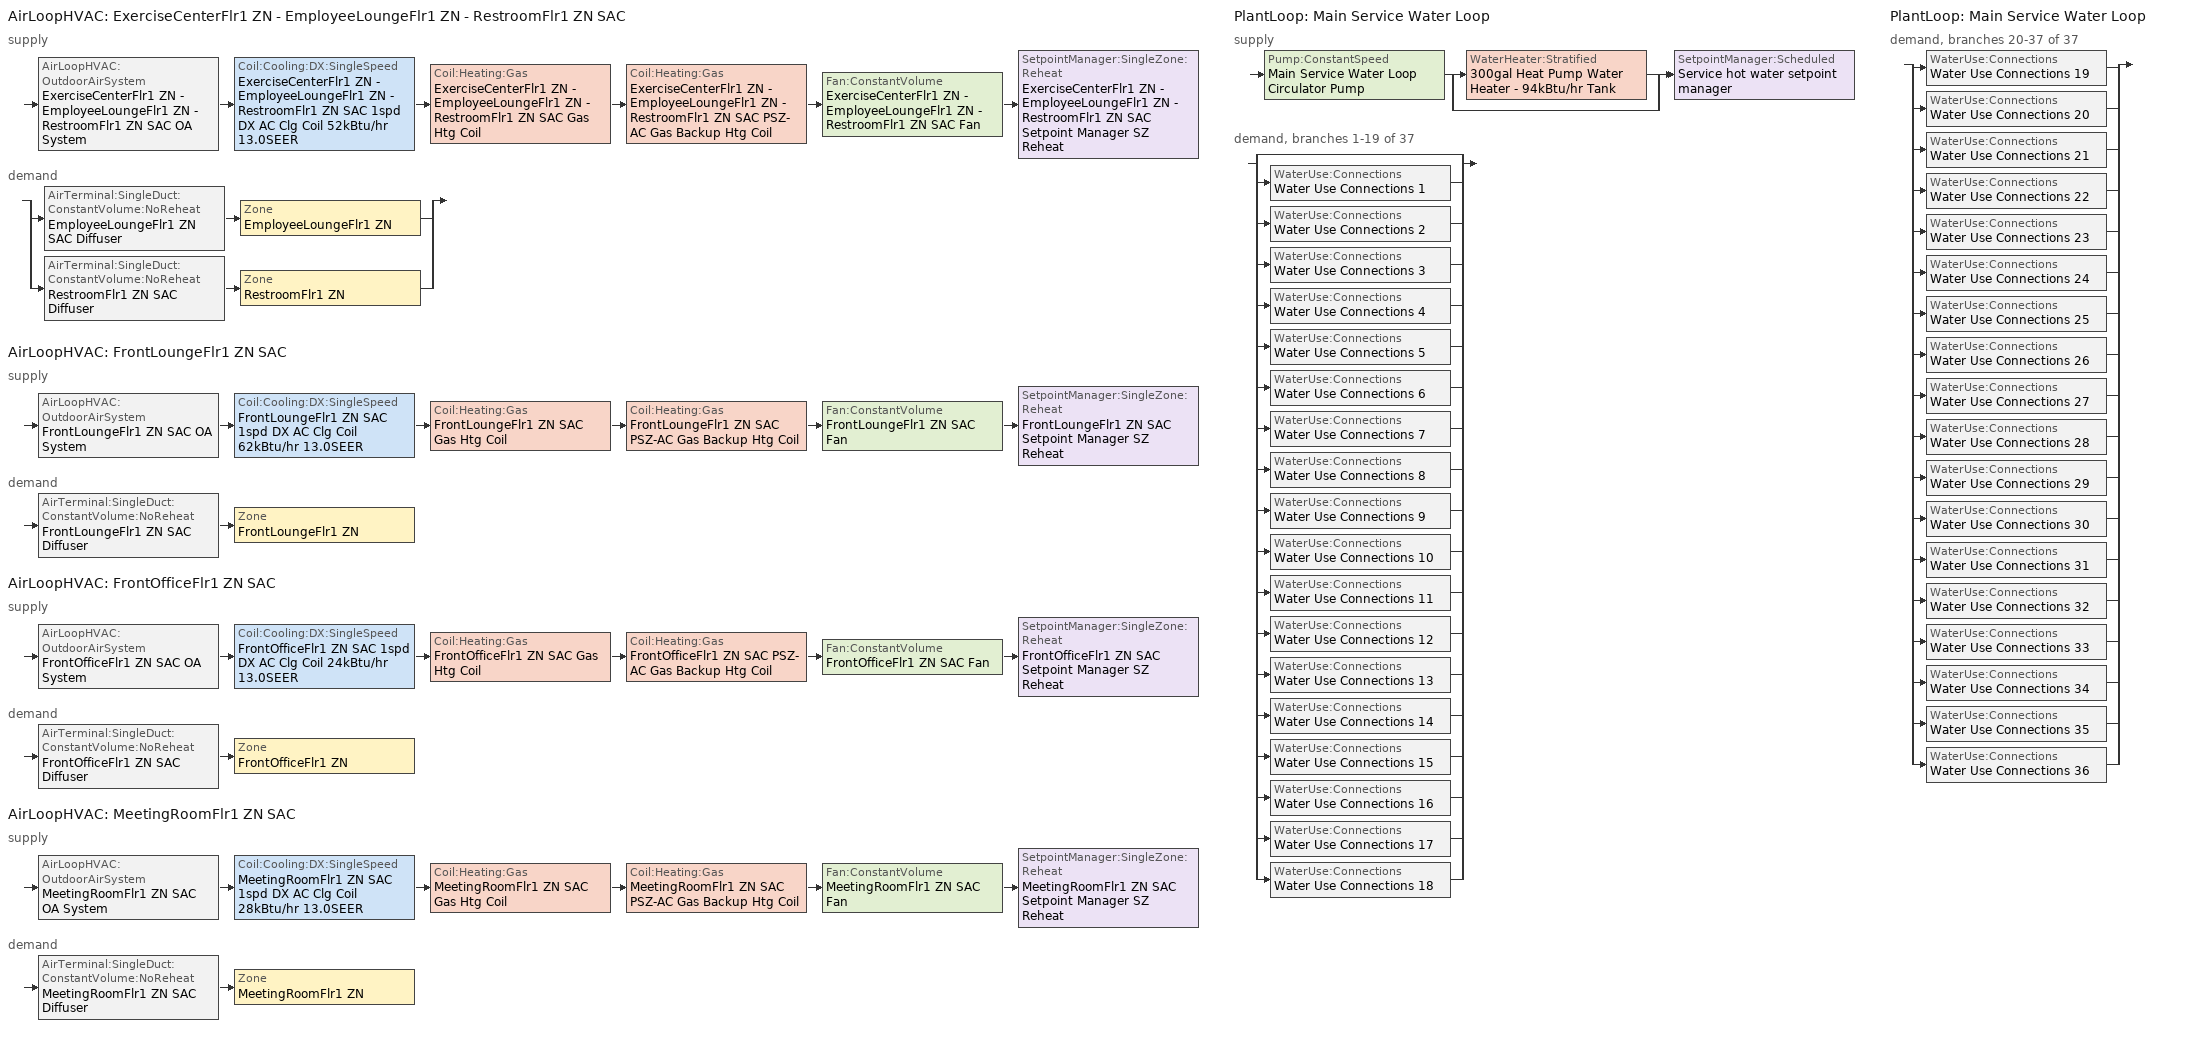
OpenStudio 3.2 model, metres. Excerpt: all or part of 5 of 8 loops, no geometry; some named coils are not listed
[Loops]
AirLoopHVAC 'ExerciseCenterFlr1 ZN - EmployeeLoungeFlr1 ZN - RestroomFlr1 ZN SAC'
 supply: AirLoopHVAC:OutdoorAirSystem 'ExerciseCenterFlr1 ZN - EmployeeLoungeFlr1 ZN - RestroomFlr1 ZN SAC OA System' > Coil:Cooling:DX:SingleSpeed 'ExerciseCenterFlr1 ZN - EmployeeLoungeFlr1 ZN - RestroomFlr1 ZN SAC 1spd DX AC Clg Coil 52kBtu/hr 13.0SEER' > Coil:Heating:Gas 'ExerciseCenterFlr1 ZN - EmployeeLoungeFlr1 ZN - RestroomFlr1 ZN SAC Gas Htg Coil' > Coil:Heating:Gas 'ExerciseCenterFlr1 ZN - EmployeeLoungeFlr1 ZN - RestroomFlr1 ZN SAC PSZ-AC Gas Backup Htg Coil' > Fan:ConstantVolume 'ExerciseCenterFlr1 ZN - EmployeeLoungeFlr1 ZN - RestroomFlr1 ZN SAC Fan' > SetpointManager:SingleZone:Reheat 'ExerciseCenterFlr1 ZN - EmployeeLoungeFlr1 ZN - RestroomFlr1 ZN SAC Setpoint Manager SZ Reheat'
 demand: split
  | AirTerminal:SingleDuct:ConstantVolume:NoReheat 'EmployeeLoungeFlr1 ZN SAC Diffuser' > Zone 'EmployeeLoungeFlr1 ZN'
  | AirTerminal:SingleDuct:ConstantVolume:NoReheat 'RestroomFlr1 ZN SAC Diffuser' > Zone 'RestroomFlr1 ZN'
AirLoopHVAC 'FrontLoungeFlr1 ZN SAC'
 supply: AirLoopHVAC:OutdoorAirSystem 'FrontLoungeFlr1 ZN SAC OA System' > Coil:Cooling:DX:SingleSpeed 'FrontLoungeFlr1 ZN SAC 1spd DX AC Clg Coil 62kBtu/hr 13.0SEER' > Coil:Heating:Gas 'FrontLoungeFlr1 ZN SAC Gas Htg Coil' > Coil:Heating:Gas 'FrontLoungeFlr1 ZN SAC PSZ-AC Gas Backup Htg Coil' > Fan:ConstantVolume 'FrontLoungeFlr1 ZN SAC Fan' > SetpointManager:SingleZone:Reheat 'FrontLoungeFlr1 ZN SAC Setpoint Manager SZ Reheat'
 demand: AirTerminal:SingleDuct:ConstantVolume:NoReheat 'FrontLoungeFlr1 ZN SAC Diffuser' > Zone 'FrontLoungeFlr1 ZN'
AirLoopHVAC 'FrontOfficeFlr1 ZN SAC'
 supply: AirLoopHVAC:OutdoorAirSystem 'FrontOfficeFlr1 ZN SAC OA System' > Coil:Cooling:DX:SingleSpeed 'FrontOfficeFlr1 ZN SAC 1spd DX AC Clg Coil 24kBtu/hr 13.0SEER' > Coil:Heating:Gas 'FrontOfficeFlr1 ZN SAC Gas Htg Coil' > Coil:Heating:Gas 'FrontOfficeFlr1 ZN SAC PSZ-AC Gas Backup Htg Coil' > Fan:ConstantVolume 'FrontOfficeFlr1 ZN SAC Fan' > SetpointManager:SingleZone:Reheat 'FrontOfficeFlr1 ZN SAC Setpoint Manager SZ Reheat'
 demand: AirTerminal:SingleDuct:ConstantVolume:NoReheat 'FrontOfficeFlr1 ZN SAC Diffuser' > Zone 'FrontOfficeFlr1 ZN'
AirLoopHVAC 'MeetingRoomFlr1 ZN SAC'
 supply: AirLoopHVAC:OutdoorAirSystem 'MeetingRoomFlr1 ZN SAC OA System' > Coil:Cooling:DX:SingleSpeed 'MeetingRoomFlr1 ZN SAC 1spd DX AC Clg Coil 28kBtu/hr 13.0SEER' > Coil:Heating:Gas 'MeetingRoomFlr1 ZN SAC Gas Htg Coil' > Coil:Heating:Gas 'MeetingRoomFlr1 ZN SAC PSZ-AC Gas Backup Htg Coil' > Fan:ConstantVolume 'MeetingRoomFlr1 ZN SAC Fan' > SetpointManager:SingleZone:Reheat 'MeetingRoomFlr1 ZN SAC Setpoint Manager SZ Reheat'
 demand: AirTerminal:SingleDuct:ConstantVolume:NoReheat 'MeetingRoomFlr1 ZN SAC Diffuser' > Zone 'MeetingRoomFlr1 ZN'
PlantLoop 'Main Service Water Loop'
 supply: Pump:ConstantSpeed 'Main Service Water Loop Circulator Pump' > split
  | WaterHeater:Stratified '300gal Heat Pump Water Heater - 94kBtu/hr Tank'
  | bypass
  join > SetpointManager:Scheduled 'Service hot water setpoint manager'
 demand, branches 1-19 of 37: split
  | bypass
  | WaterUse:Connections 'Water Use Connections 1'
  | WaterUse:Connections 'Water Use Connections 2'
  | WaterUse:Connections 'Water Use Connections 3'
  | WaterUse:Connections 'Water Use Connections 4'
  | WaterUse:Connections 'Water Use Connections 5'
  | WaterUse:Connections 'Water Use Connections 6'
  | WaterUse:Connections 'Water Use Connections 7'
  | WaterUse:Connections 'Water Use Connections 8'
  | WaterUse:Connections 'Water Use Connections 9'
  | WaterUse:Connections 'Water Use Connections 10'
  | WaterUse:Connections 'Water Use Connections 11'
  | WaterUse:Connections 'Water Use Connections 12'
  | WaterUse:Connections 'Water Use Connections 13'
  | WaterUse:Connections 'Water Use Connections 14'
  | WaterUse:Connections 'Water Use Connections 15'
  | WaterUse:Connections 'Water Use Connections 16'
  | WaterUse:Connections 'Water Use Connections 17'
  | WaterUse:Connections 'Water Use Connections 18'
PlantLoop 'Main Service Water Loop'
 demand, branches 20-37 of 37: split
  | WaterUse:Connections 'Water Use Connections 19'
  | WaterUse:Connections 'Water Use Connections 20'
  | WaterUse:Connections 'Water Use Connections 21'
  | WaterUse:Connections 'Water Use Connections 22'
  | WaterUse:Connections 'Water Use Connections 23'
  | WaterUse:Connections 'Water Use Connections 24'
  | WaterUse:Connections 'Water Use Connections 25'
  | WaterUse:Connections 'Water Use Connections 26'
  | WaterUse:Connections 'Water Use Connections 27'
  | WaterUse:Connections 'Water Use Connections 28'
  | WaterUse:Connections 'Water Use Connections 29'
  | WaterUse:Connections 'Water Use Connections 30'
  | WaterUse:Connections 'Water Use Connections 31'
  | WaterUse:Connections 'Water Use Connections 32'
  | WaterUse:Connections 'Water Use Connections 33'
  | WaterUse:Connections 'Water Use Connections 34'
  | WaterUse:Connections 'Water Use Connections 35'
  | WaterUse:Connections 'Water Use Connections 36'
[Sizing:Zone] Zone Cooling Design Supply Air Temperature Input Method=SupplyAirTemperature; Zone Cooling Design Supply Air Temperature Difference {deltaC}=11.11; Zone Heating Design Supply Air Temperature Input Method=SupplyAirTemperature; Zone Heating Design Supply Air Temperature {C}=50; Zone Heating Design Supply Air Temperature Difference {deltaC}=11.11; Zone Heating Design Supply Air Humidity Ratio {kg-H2O/kg-air}=0.008; Cooling Design Air Flow Method=DesignDay; Heating Design Air Flow Method=DesignDay; Account for Dedicated Outdoor Air System=No; Dedicated Outdoor Air System Control Strategy=NeutralSupplyAir; Dedicated Outdoor Air Low Setpoint Temperature for Design {C}=autosize; Dedicated Outdoor Air High Setpoint Temperature for Design {C}=autosize
Name | Zone Cooling Design Supply Air Temperature {C} | Zone Cooling Design Supply Air Humidity Ratio {kg-H2O/kg-air}
EmployeeLoungeFlr1 ZN; FrontLoungeFlr1 ZN; FrontOfficeFlr1 ZN; MeetingRoomFlr1 ZN; RestroomFlr1 ZN | 12.7778 | 0.008
MechanicalRoomFlr1 ZN | 14 | 0.0085
[Zone equipment]
EmployeeLoungeFlr1 ZN: EmployeeLoungeFlr1 ZN SAC Diffuser
FrontLoungeFlr1 ZN: FrontLoungeFlr1 ZN SAC Diffuser
FrontOfficeFlr1 ZN: FrontOfficeFlr1 ZN SAC Diffuser
MechanicalRoomFlr1 ZN: PTAC DX Clg Elec Htg 1, 300gal Heat Pump Water Heater - 94kBtu/hr
MeetingRoomFlr1 ZN: MeetingRoomFlr1 ZN SAC Diffuser
RestroomFlr1 ZN: RestroomFlr1 ZN SAC Diffuser
[Fan:ConstantVolume] Maximum Flow Rate {m3/s}=AutoSize
Name | Availability Schedule | Fan Total Efficiency | Pressure Rise {Pa} | Motor Efficiency | Motor In Airstream Fraction
ExerciseCenterFlr1 ZN - EmployeeLoungeFlr1 ZN - RestroomFlr1 ZN SAC Fan; FrontLoungeFlr1 ZN SAC Fan; FrontOfficeFlr1 ZN SAC Fan; MeetingRoomFlr1 ZN SAC Fan | Always On Discrete | 0.55575 | 622.722 | 0.855 | 1
Elec PTAC Fan 1 | Always On Discrete hvac_library |  | 250
[Coil:Heating:Electric]
PTAC Elec Htg Coil 1: Availability Schedule=Always On Discrete hvac_library
[Coil:Cooling:DX:SingleSpeed] Rated Total Cooling Capacity {W}=autosize; Rated Sensible Heat Ratio=autosize; Rated Air Flow Rate {m3/s}=autosize; Rated Evaporator Fan Power Per Volume Flow Rate {W/(m3/s)}=773.3; Minimum Outdoor Dry-Bulb Temperature for Compressor Operation {C}=-25; Condenser Type=AirCooled; Evaporative Condenser Effectiveness=0; Evaporative Condenser Air Flow Rate {m3/s}=Autosize; Evaporative Condenser Pump Rated Power Consumption {W}=Autosize; Crankcase Heater Capacity {W}=0; Maximum Outdoor Dry-Bulb Temperature for Crankcase Heater Operation {C}=0; Basin Heater Capacity {W/K}=0; Basin Heater Setpoint Temperature {C}=10
Name | Availability Schedule | Rated COP {W/W} | Total Cooling Capacity Function of Temperature Curve | Total Cooling Capacity Function of Flow Fraction Curve | Energy Input Ratio Function of Temperature Curve | Energy Input Ratio Function of Flow Fraction Curve | Part Load Fraction Correlation Curve
ExerciseCenterFlr1 ZN - EmployeeLoungeFlr1 ZN - RestroomFlr1 ZN SAC 1spd DX AC Clg Coil 52kBtu/hr 13.0SEER; FrontLoungeFlr1 ZN SAC 1spd DX AC Clg Coil 62kBtu/hr 13.0SEER; FrontOfficeFlr1 ZN SAC 1spd DX AC Clg Coil 24kBtu/hr 13.0SEER; MeetingRoomFlr1 ZN SAC 1spd DX AC Clg Coil 28kBtu/hr 13.0SEER | Always On Discrete | 3.91157 | PSZ-Fine Storage DX Coil Cap-FT | DX Coil Cap-FF | PSZ-AC DX Coil EIR-FT | Split DX Coil EIR-FF | HPACCOOLPLFFPLR
Elec PTAC 1 Spd DX Clg Coil 1; Elec PTAC 1 Spd DX Clg Coil 2; Elec PTAC 1 Spd DX Clg Coil 3; Elec PTAC 1 Spd DX Clg Coil 4; Elec PTAC 1 Spd DX Clg Coil 5; Elec PTAC 1 Spd DX Clg Coil 6; Elec PTAC 1 Spd DX Clg Coil 7; Elec PTAC 1 Spd DX Clg Coil 8; Elec PTAC 1 Spd DX Clg Coil 9; Elec PTAC 1 Spd DX Clg Coil 10 | Always On Discrete hvac_library | 3 | Curve Biquadratic 33 | Curve Quadratic 41 | Curve Biquadratic 34 | Curve Quadratic 42 | Curve Quadratic 43
[ZoneHVAC:PackagedTerminalAirConditioner] Supply Air Flow Rate During Cooling Operation {m3/s}=Autosize; Supply Air Flow Rate During Heating Operation {m3/s}=Autosize; Supply Air Flow Rate When No Cooling or Heating is Needed {m3/s}=Autosize; Outdoor Air Flow Rate During Cooling Operation {m3/s}=Autosize; Outdoor Air Flow Rate During Heating Operation {m3/s}=Autosize; Outdoor Air Flow Rate When No Cooling or Heating is Needed {m3/s}=Autosize; Fan Placement=DrawThrough
Name | Availability Schedule | Supply Air Fan | Heating Coil | Cooling Coil | Supply Air Fan Operating Mode Schedule
GuestRoom101 ZN PTAC | Always On Discrete | GuestRoom101 ZN PTAC Fan | GuestRoom101 ZN PTAC Electric Htg Coil | GuestRoom101 ZN PTAC 1spd DX AC Clg Coil 3kBtu/hr 11.7EER | Always On Discrete
GuestRoom102 ZN PTAC | Always On Discrete | GuestRoom102 ZN PTAC Fan | GuestRoom102 ZN PTAC Electric Htg Coil | GuestRoom102 ZN PTAC 1spd DX AC Clg Coil 2kBtu/hr 11.7EER | Always On Discrete
GuestRoom103 ZN PTAC | Always On Discrete | GuestRoom103 ZN PTAC Fan | GuestRoom103 ZN PTAC Electric Htg Coil | GuestRoom103 ZN PTAC 1spd DX AC Clg Coil 10kBtu/hr 10.9EER | Always On Discrete
GuestRoom104 ZN PTAC | Always On Discrete | GuestRoom104 ZN PTAC Fan | GuestRoom104 ZN PTAC Electric Htg Coil | GuestRoom104 ZN PTAC 1spd DX AC Clg Coil 10kBtu/hr 10.9EER | Always On Discrete
GuestRoom105 ZN PTAC | Always On Discrete | GuestRoom105 ZN PTAC Fan | GuestRoom105 ZN PTAC Electric Htg Coil | GuestRoom105 ZN PTAC 1spd DX AC Clg Coil 12kBtu/hr 10.1EER | Always On Discrete
GuestRoom201 ZN PTAC | Always On Discrete | GuestRoom201 ZN PTAC Fan | GuestRoom201 ZN PTAC Electric Htg Coil | GuestRoom201 ZN PTAC 1spd DX AC Clg Coil 5kBtu/hr 11.7EER | Always On Discrete
GuestRoom202_205 ZN PTAC | Always On Discrete | GuestRoom202_205 ZN PTAC Fan | GuestRoom202_205 ZN PTAC Electric Htg Coil | GuestRoom202_205 ZN PTAC 1spd DX AC Clg Coil 36kBtu/hr 9.3EER | Always On Discrete
GuestRoom206_208 ZN PTAC | Always On Discrete | GuestRoom206_208 ZN PTAC Fan | GuestRoom206_208 ZN PTAC Electric Htg Coil | GuestRoom206_208 ZN PTAC 1spd DX AC Clg Coil 29kBtu/hr 9.3EER | Always On Discrete
GuestRoom209_212 ZN PTAC | Always On Discrete | GuestRoom209_212 ZN PTAC Fan | GuestRoom209_212 ZN PTAC Electric Htg Coil | GuestRoom209_212 ZN PTAC 1spd DX AC Clg Coil 32kBtu/hr 9.3EER | Always On Discrete
GuestRoom213 ZN PTAC | Always On Discrete | GuestRoom213 ZN PTAC Fan | GuestRoom213 ZN PTAC Electric Htg Coil | GuestRoom213 ZN PTAC 1spd DX AC Clg Coil 10kBtu/hr 10.9EER | Always On Discrete
GuestRoom214 ZN PTAC | Always On Discrete | GuestRoom214 ZN PTAC Fan | GuestRoom214 ZN PTAC Electric Htg Coil | GuestRoom214 ZN PTAC 1spd DX AC Clg Coil 11kBtu/hr 10.6EER | Always On Discrete
GuestRoom215_218 ZN PTAC | Always On Discrete | GuestRoom215_218 ZN PTAC Fan | GuestRoom215_218 ZN PTAC Electric Htg Coil | GuestRoom215_218 ZN PTAC 1spd DX AC Clg Coil 47kBtu/hr 9.3EER | Always On Discrete
GuestRoom219 ZN PTAC | Always On Discrete | GuestRoom219 ZN PTAC Fan | GuestRoom219 ZN PTAC Electric Htg Coil | GuestRoom219 ZN PTAC 1spd DX AC Clg Coil 42kBtu/hr 9.3EER | Always On Discrete
GuestRoom220_223 ZN PTAC | Always On Discrete | GuestRoom220_223 ZN PTAC Fan | GuestRoom220_223 ZN PTAC Electric Htg Coil | GuestRoom220_223 ZN PTAC 1spd DX AC Clg Coil 35kBtu/hr 9.3EER | Always On Discrete
GuestRoom224 ZN PTAC | Always On Discrete | GuestRoom224 ZN PTAC Fan | GuestRoom224 ZN PTAC Electric Htg Coil | GuestRoom224 ZN PTAC 1spd DX AC Clg Coil 10kBtu/hr 10.7EER | Always On Discrete
GuestRoom301 ZN PTAC | Always On Discrete | GuestRoom301 ZN PTAC Fan | GuestRoom301 ZN PTAC Electric Htg Coil | GuestRoom301 ZN PTAC 1spd DX AC Clg Coil 4kBtu/hr 11.7EER | Always On Discrete
GuestRoom302_305 ZN PTAC | Always On Discrete | GuestRoom302_305 ZN PTAC Fan | GuestRoom302_305 ZN PTAC Electric Htg Coil | GuestRoom302_305 ZN PTAC 1spd DX AC Clg Coil 10kBtu/hr 10.8EER | Always On Discrete
PTAC DX Clg Elec Htg 1 | Always On Discrete hvac_library | Elec PTAC Fan 1 | PTAC Elec Htg Coil 1 | Elec PTAC 1 Spd DX Clg Coil 1 | Always On Discrete hvac_library
[AirLoopHVAC] Design Supply Air Flow Rate {m3/s}=AutoSize; Design Return Air Flow Fraction of Supply Air Flow=1
Name | Availability Schedule
ExerciseCenterFlr1 ZN - EmployeeLoungeFlr1 ZN - RestroomFlr1 ZN SAC; FrontLoungeFlr1 ZN SAC; FrontOfficeFlr1 ZN SAC | SmallHotel Split-AC Operation
MeetingRoomFlr1 ZN SAC | HotelSmall Off During Unoccupied Period
[Sizing:System] Type of Load to Size On=Sensible; Design Outdoor Air Flow Rate {m3/s}=Autosize; Central Heating Maximum System Air Flow Ratio=1; Preheat Design Temperature {C}=7.22222; Preheat Design Humidity Ratio {kg-H2O/kg-Air}=0.008; Precool Design Temperature {C}=12.7778; Precool Design Humidity Ratio {kg-H2O/kg-Air}=0.008; Central Cooling Design Supply Air Temperature {C}=12.7778; Central Heating Design Supply Air Temperature {C}=50; Sizing Option=NonCoincident; 100% Outdoor Air in Cooling=No; 100% Outdoor Air in Heating=No; Central Cooling Design Supply Air Humidity Ratio {kg-H2O/kg-Air}=0.0085; Central Heating Design Supply Air Humidity Ratio {kg-H2O/kg-Air}=0.008; Cooling Design Air Flow Method=DesignDay; Cooling Design Air Flow Rate {m3/s}=0; Heating Design Air Flow Method=DesignDay; Heating Design Air Flow Rate {m3/s}=0; System Outdoor Air Method=ZoneSum; Zone Maximum Outdoor Air Fraction=1; Cooling Supply Air Flow Rate Per Floor Area {m3/s-m2}=0.00996765; Cooling Fraction of Autosized Cooling Supply Air Flow Rate=1; Cooling Supply Air Flow Rate Per Unit Cooling Capacity {m3/s-W}=3.94755e-05; Heating Supply Air Flow Rate Per Floor Area {m3/s-m2}=0.00996765; Heating Fraction of Autosized Heating Supply Air Flow Rate=1; Heating Fraction of Autosized Cooling Supply Air Flow Rate=1; Heating Supply Air Flow Rate Per Unit Heating Capacity {m3/s-W}=3.15882e-05; Cooling Design Capacity Method=CoolingDesignCapacity; Cooling Design Capacity {W}=autosize; Cooling Design Capacity Per Floor Area {W/m2}=234.7; Fraction of Autosized Cooling Design Capacity=1; Heating Design Capacity Method=HeatingDesignCapacity; Heating Design Capacity {W}=autosize; Heating Design Capacity Per Floor Area {W/m2}=157; Fraction of Autosized Heating Design Capacity=1; Central Cooling Capacity Control Method=OnOff
ExerciseCenterFlr1 ZN - EmployeeLoungeFlr1 ZN - RestroomFlr1 ZN SAC; FrontLoungeFlr1 ZN SAC; FrontOfficeFlr1 ZN SAC; MeetingRoomFlr1 ZN SAC
[SetpointManager:SingleZone:Reheat] Minimum Supply Air Temperature {C}=12.7778; Maximum Supply Air Temperature {C}=50
Name | Control Zone | Setpoint Node or NodeList
ExerciseCenterFlr1 ZN - EmployeeLoungeFlr1 ZN - RestroomFlr1 ZN SAC Setpoint Manager SZ Reheat | EmployeeLoungeFlr1 ZN | ExerciseCenterFlr1 ZN - EmployeeLoungeFlr1 ZN - RestroomFlr1 ZN SAC Supply Outlet Node
FrontLoungeFlr1 ZN SAC Setpoint Manager SZ Reheat | FrontLoungeFlr1 ZN | FrontLoungeFlr1 ZN SAC Supply Outlet Node
FrontOfficeFlr1 ZN SAC Setpoint Manager SZ Reheat | FrontOfficeFlr1 ZN | FrontOfficeFlr1 ZN SAC Supply Outlet Node
MeetingRoomFlr1 ZN SAC Setpoint Manager SZ Reheat | MeetingRoomFlr1 ZN | MeetingRoomFlr1 ZN SAC Supply Outlet Node
[Coil:Heating:Gas] Availability Schedule=Always On Discrete; Gas Burner Efficiency=0.8; Nominal Capacity {W}=AutoSize; Parasitic Electric Load {W}=0; Parasitic Gas Load {W}=0
Name | Part Load Fraction Correlation Curve
ExerciseCenterFlr1 ZN - EmployeeLoungeFlr1 ZN - RestroomFlr1 ZN SAC PSZ-AC Gas Backup Htg Coil; FrontLoungeFlr1 ZN SAC PSZ-AC Gas Backup Htg Coil; FrontOfficeFlr1 ZN SAC PSZ-AC Gas Backup Htg Coil; MeetingRoomFlr1 ZN SAC PSZ-AC Gas Backup Htg Coil
ExerciseCenterFlr1 ZN - EmployeeLoungeFlr1 ZN - RestroomFlr1 ZN SAC Gas Htg Coil | Curve Cubic 1
FrontLoungeFlr1 ZN SAC Gas Htg Coil | Curve Cubic 2
FrontOfficeFlr1 ZN SAC Gas Htg Coil | Curve Cubic 3
MeetingRoomFlr1 ZN SAC Gas Htg Coil | Curve Cubic 4
[Controller:OutdoorAir] Minimum Outdoor Air Flow Rate {m3/s}=autosize; Maximum Outdoor Air Flow Rate {m3/s}=Autosize; Economizer Control Action Type=ModulateFlow; Lockout Type=NoLockout; Minimum Limit Type=FixedMinimum; High Humidity Control=No; Heat Recovery Bypass Control Type=BypassWhenWithinEconomizerLimits
Name | Economizer Control Type | Economizer Maximum Limit Dry-Bulb Temperature {C} | Economizer Maximum Limit Enthalpy {J/kg} | Minimum Outdoor Air Schedule | Maximum Fraction of Outdoor Air Schedule | Controller Mechanical Ventilation
ExerciseCenterFlr1 ZN - EmployeeLoungeFlr1 ZN - RestroomFlr1 ZN SAC OA System Controller | NoEconomizer | 28 | 64000 | Always On Discrete | HotelSmall SAC_Econ_MaxOAFrac_Sch | Controller Mechanical Ventilation 1
FrontLoungeFlr1 ZN SAC OA System Controller | DifferentialEnthalpy |  |  | SmallHotel Split-AC OA Damper | FrontLoungeFlr1ZNSACmaxOASch | Controller Mechanical Ventilation 2
FrontOfficeFlr1 ZN SAC OA System Controller | NoEconomizer | 28 | 64000 | Always On Discrete | FrontOfficeFlr1ZNSACmaxOASch | Controller Mechanical Ventilation 3
MeetingRoomFlr1 ZN SAC OA System Controller | NoEconomizer | 28 | 64000 | Always On Discrete | MeetingRoomFlr1ZNSACmaxOASch | Controller Mechanical Ventilation 4
[Controller:MechanicalVentilation] Availability Schedule=Always On Discrete; System Outdoor Air Method=ZoneSum
Controller Mechanical Ventilation 1; Controller Mechanical Ventilation 2; Controller Mechanical Ventilation 3; Controller Mechanical Ventilation 4
[AirLoopHVAC:OutdoorAirSystem]
Name | Controller
ExerciseCenterFlr1 ZN - EmployeeLoungeFlr1 ZN - RestroomFlr1 ZN SAC OA System | ExerciseCenterFlr1 ZN - EmployeeLoungeFlr1 ZN - RestroomFlr1 ZN SAC OA System Controller
FrontLoungeFlr1 ZN SAC OA System | FrontLoungeFlr1 ZN SAC OA System Controller
FrontOfficeFlr1 ZN SAC OA System | FrontOfficeFlr1 ZN SAC OA System Controller
MeetingRoomFlr1 ZN SAC OA System | MeetingRoomFlr1 ZN SAC OA System Controller
[AirTerminal:SingleDuct:ConstantVolume:NoReheat] Availability Schedule=Always On Discrete; Maximum Air Flow Rate {m3/s}=AutoSize
EmployeeLoungeFlr1 ZN SAC Diffuser; RestroomFlr1 ZN SAC Diffuser; FrontLoungeFlr1 ZN SAC Diffuser; FrontOfficeFlr1 ZN SAC Diffuser; MeetingRoomFlr1 ZN SAC Diffuser
[PlantLoop]
Main Service Water Loop: Glycol Concentration=0; Maximum Loop Temperature {C}=60; Minimum Loop Temperature {C}=10; Plant Loop Volume {m3}=Autocalculate; Load Distribution Scheme=UniformLoad
[Sizing:Plant]
Main Service Water Loop: Loop Type=Heating; Design Loop Exit Temperature {C}=60; Loop Design Temperature Difference {deltaC}=5; Sizing Option=NonCoincident; Zone Timesteps in Averaging Window=1; Coincident Sizing Factor Mode=None
[SetpointManager:Scheduled]
Service hot water setpoint manager: Control Variable=Temperature; Schedule=Service Water Loop Temp - 140F; Setpoint Node or NodeList=Main Service Water Loop Supply Outlet Node
[Pump:ConstantSpeed]
Main Service Water Loop Circulator Pump: Rated Flow Rate {m3/s}=autosize; Rated Pump Head {Pa}=29891; Rated Power Consumption {W}=autosize; Motor Efficiency=0.855; Fraction of Motor Inefficiencies to Fluid Stream=0; Pump Control Type=Intermittent; Design Power Sizing Method=PowerPerFlowPerPressure; Design Electric Power per Unit Flow Rate {W/(m3/s)}=348701.1; Design Shaft Power per Unit Flow Rate per Unit Head {W-s/m3-Pa}=1.28205
[WaterUse:Connections]
Name | Water Use Equipment Name 1
Water Use Connections 1 | GuestRoom103 Service Water Use 0.04gpm
Water Use Connections 2 | GuestRoom104 Service Water Use 0.04gpm
Water Use Connections 3 | GuestRoom105 Service Water Use 0.04gpm
Water Use Connections 4 | GuestRoom202_205 Service Water Use 0.15gpm
Water Use Connections 5 | GuestRoom206_208 Service Water Use 0.12gpm
Water Use Connections 6 | GuestRoom209_212 Service Water Use 0.15gpm
Water Use Connections 7 | GuestRoom213 Service Water Use 0.04gpm
Water Use Connections 8 | GuestRoom214 Service Water Use 0.04gpm
Water Use Connections 9 | GuestRoom219 Service Water Use 0.04gpm
Water Use Connections 10 | GuestRoom220_223 Service Water Use 0.15gpm
Water Use Connections 11 | GuestRoom224 Service Water Use 0.04gpm
Water Use Connections 12 | GuestRoom309_312 Service Water Use 0.15gpm
Water Use Connections 13 | GuestRoom314 Service Water Use 0.04gpm
Water Use Connections 14 | GuestRoom315_318 Service Water Use 0.15gpm
Water Use Connections 15 | GuestRoom320_323 Service Water Use 0.15gpm
Water Use Connections 16 | GuestRoom101 Service Water Use 0.04gpm
Water Use Connections 17 | GuestRoom102 Service Water Use 0.04gpm
Water Use Connections 18 | GuestRoom201 Service Water Use 0.04gpm
Water Use Connections 19 | GuestRoom215_218 Service Water Use 0.15gpm
Water Use Connections 20 | GuestRoom301 Service Water Use 0.04gpm
Water Use Connections 21 | GuestRoom302_305 Service Water Use 0.15gpm
Water Use Connections 22 | GuestRoom306_308 Service Water Use 0.12gpm
Water Use Connections 23 | GuestRoom313 Service Water Use 0.04gpm
Water Use Connections 24 | GuestRoom319 Service Water Use 0.04gpm
Water Use Connections 25 | GuestRoom324 Service Water Use 0.04gpm
Water Use Connections 26 | GuestRoom401 Service Water Use 0.04gpm
Water Use Connections 27 | GuestRoom409_412 Service Water Use 0.15gpm
Water Use Connections 28 | GuestRoom415_418 Service Water Use 0.15gpm
Water Use Connections 29 | GuestRoom419 Service Water Use 0.04gpm
Water Use Connections 30 | GuestRoom420_423 Service Water Use 0.15gpm
Water Use Connections 31 | GuestRoom424 Service Water Use 0.04gpm
Water Use Connections 32 | GuestRoom402_405 Service Water Use 0.15gpm
Water Use Connections 33 | GuestRoom406_408 Service Water Use 0.12gpm
Water Use Connections 34 | GuestRoom413 Service Water Use 0.04gpm
Water Use Connections 35 | GuestRoom414 Service Water Use 0.04gpm
Water Use Connections 36 | LaundryRoomFlr1 Service Water Use 1.12gpm
[WaterUse:Equipment:Definition] Sensible Fraction Schedule=Fraction Sensible - 0.2; Latent Fraction Schedule=Fraction Latent - 0.05
Name | Peak Flow Rate {m3/s} | Target Temperature Schedule
GuestRoom103 Service Water Use Def 0.04gpm | 2.3345e-06 | Mixed Water At Faucet Temp - 140F
GuestRoom104 Service Water Use Def 0.04gpm | 2.33434e-06 | Mixed Water At Faucet Temp - 140F 1
GuestRoom105 Service Water Use Def 0.04gpm | 2.33434e-06 | Mixed Water At Faucet Temp - 140F 2
GuestRoom202_205 Service Water Use Def 0.15gpm | 9.33801e-06 | Mixed Water At Faucet Temp - 140F 3
GuestRoom206_208 Service Water Use Def 0.12gpm | 7.54224e-06 | Mixed Water At Faucet Temp - 140F 4
GuestRoom209_212 Service Water Use Def 0.15gpm | 9.33801e-06 | Mixed Water At Faucet Temp - 140F 5
GuestRoom213 Service Water Use Def 0.04gpm | 2.3345e-06 | Mixed Water At Faucet Temp - 140F 6
GuestRoom214 Service Water Use Def 0.04gpm | 2.33434e-06 | Mixed Water At Faucet Temp - 140F 7
GuestRoom219 Service Water Use Def 0.04gpm | 2.33434e-06 | Mixed Water At Faucet Temp - 140F 8
GuestRoom220_223 Service Water Use Def 0.15gpm | 9.33735e-06 | Mixed Water At Faucet Temp - 140F 9
GuestRoom224 Service Water Use Def 0.04gpm | 2.33434e-06 | Mixed Water At Faucet Temp - 140F 10
GuestRoom309_312 Service Water Use Def 0.15gpm | 9.33801e-06 | Mixed Water At Faucet Temp - 140F 11
GuestRoom314 Service Water Use Def 0.04gpm | 2.33434e-06 | Mixed Water At Faucet Temp - 140F 12
GuestRoom315_318 Service Water Use Def 0.15gpm | 9.33735e-06 | Mixed Water At Faucet Temp - 140F 13
GuestRoom320_323 Service Water Use Def 0.15gpm | 9.33735e-06 | Mixed Water At Faucet Temp - 140F 14
GuestRoom101 Service Water Use Def 0.04gpm | 2.3345e-06 | Mixed Water At Faucet Temp - 140F 15
GuestRoom102 Service Water Use Def 0.04gpm | 2.3345e-06 | Mixed Water At Faucet Temp - 140F 16
GuestRoom201 Service Water Use Def 0.04gpm | 2.3345e-06 | Mixed Water At Faucet Temp - 140F 17
GuestRoom215_218 Service Water Use Def 0.15gpm | 9.33735e-06 | Mixed Water At Faucet Temp - 140F 18
GuestRoom301 Service Water Use Def 0.04gpm | 2.3345e-06 | Mixed Water At Faucet Temp - 140F 19
GuestRoom302_305 Service Water Use Def 0.15gpm | 9.33801e-06 | Mixed Water At Faucet Temp - 140F 20
GuestRoom306_308 Service Water Use Def 0.12gpm | 7.54224e-06 | Mixed Water At Faucet Temp - 140F 21
GuestRoom313 Service Water Use Def 0.04gpm | 2.3345e-06 | Mixed Water At Faucet Temp - 140F 22
GuestRoom319 Service Water Use Def 0.04gpm | 2.33434e-06 | Mixed Water At Faucet Temp - 140F 23
GuestRoom324 Service Water Use Def 0.04gpm | 2.33434e-06 | Mixed Water At Faucet Temp - 140F 24
GuestRoom401 Service Water Use Def 0.04gpm | 2.3345e-06 | Mixed Water At Faucet Temp - 140F 25
GuestRoom409_412 Service Water Use Def 0.15gpm | 9.33801e-06 | Mixed Water At Faucet Temp - 140F 26
GuestRoom415_418 Service Water Use Def 0.15gpm | 9.33735e-06 | Mixed Water At Faucet Temp - 140F 27
GuestRoom419 Service Water Use Def 0.04gpm | 2.33434e-06 | Mixed Water At Faucet Temp - 140F 28
GuestRoom420_423 Service Water Use Def 0.15gpm | 9.33735e-06 | Mixed Water At Faucet Temp - 140F 29
GuestRoom424 Service Water Use Def 0.04gpm | 2.33434e-06 | Mixed Water At Faucet Temp - 140F 30
GuestRoom402_405 Service Water Use Def 0.15gpm | 9.33801e-06 | Mixed Water At Faucet Temp - 140F 31
GuestRoom406_408 Service Water Use Def 0.12gpm | 7.54224e-06 | Mixed Water At Faucet Temp - 140F 32
GuestRoom413 Service Water Use Def 0.04gpm | 2.3345e-06 | Mixed Water At Faucet Temp - 140F 33
GuestRoom414 Service Water Use Def 0.04gpm | 2.33434e-06 | Mixed Water At Faucet Temp - 140F 34
LaundryRoomFlr1 Service Water Use Def 1.12gpm | 7.09765e-05 | Mixed Water At Faucet Temp - 180F
[WaterUse:Equipment]
Name | Water Use Equipment Definition | Flow Rate Fraction Schedule
GuestRoom103 Service Water Use 0.04gpm | GuestRoom103 Service Water Use Def 0.04gpm | HotelSmall GuestRoom_SHW_Sch
GuestRoom104 Service Water Use 0.04gpm | GuestRoom104 Service Water Use Def 0.04gpm | HotelSmall GuestRoom_SHW_Sch
GuestRoom105 Service Water Use 0.04gpm | GuestRoom105 Service Water Use Def 0.04gpm | HotelSmall GuestRoom_SHW_Sch
GuestRoom202_205 Service Water Use 0.15gpm | GuestRoom202_205 Service Water Use Def 0.15gpm | HotelSmall GuestRoom_SHW_Sch
GuestRoom206_208 Service Water Use 0.12gpm | GuestRoom206_208 Service Water Use Def 0.12gpm | HotelSmall GuestRoom_SHW_Sch
GuestRoom209_212 Service Water Use 0.15gpm | GuestRoom209_212 Service Water Use Def 0.15gpm | HotelSmall GuestRoom_SHW_Sch
GuestRoom213 Service Water Use 0.04gpm | GuestRoom213 Service Water Use Def 0.04gpm | HotelSmall GuestRoom_SHW_Sch
GuestRoom214 Service Water Use 0.04gpm | GuestRoom214 Service Water Use Def 0.04gpm | HotelSmall GuestRoom_SHW_Sch
GuestRoom219 Service Water Use 0.04gpm | GuestRoom219 Service Water Use Def 0.04gpm | HotelSmall GuestRoom_SHW_Sch
GuestRoom220_223 Service Water Use 0.15gpm | GuestRoom220_223 Service Water Use Def 0.15gpm | HotelSmall GuestRoom_SHW_Sch
GuestRoom224 Service Water Use 0.04gpm | GuestRoom224 Service Water Use Def 0.04gpm | HotelSmall GuestRoom_SHW_Sch
GuestRoom309_312 Service Water Use 0.15gpm | GuestRoom309_312 Service Water Use Def 0.15gpm | HotelSmall GuestRoom_SHW_Sch
GuestRoom314 Service Water Use 0.04gpm | GuestRoom314 Service Water Use Def 0.04gpm | HotelSmall GuestRoom_SHW_Sch
GuestRoom315_318 Service Water Use 0.15gpm | GuestRoom315_318 Service Water Use Def 0.15gpm | HotelSmall GuestRoom_SHW_Sch
GuestRoom320_323 Service Water Use 0.15gpm | GuestRoom320_323 Service Water Use Def 0.15gpm | HotelSmall GuestRoom_SHW_Sch
GuestRoom101 Service Water Use 0.04gpm | GuestRoom101 Service Water Use Def 0.04gpm | HotelSmall AlwaysOff
GuestRoom102 Service Water Use 0.04gpm | GuestRoom102 Service Water Use Def 0.04gpm | HotelSmall AlwaysOff
GuestRoom201 Service Water Use 0.04gpm | GuestRoom201 Service Water Use Def 0.04gpm | HotelSmall AlwaysOff
GuestRoom215_218 Service Water Use 0.15gpm | GuestRoom215_218 Service Water Use Def 0.15gpm | HotelSmall AlwaysOff
GuestRoom301 Service Water Use 0.04gpm | GuestRoom301 Service Water Use Def 0.04gpm | HotelSmall AlwaysOff
GuestRoom302_305 Service Water Use 0.15gpm | GuestRoom302_305 Service Water Use Def 0.15gpm | HotelSmall AlwaysOff
GuestRoom306_308 Service Water Use 0.12gpm | GuestRoom306_308 Service Water Use Def 0.12gpm | HotelSmall AlwaysOff
GuestRoom313 Service Water Use 0.04gpm | GuestRoom313 Service Water Use Def 0.04gpm | HotelSmall AlwaysOff
GuestRoom319 Service Water Use 0.04gpm | GuestRoom319 Service Water Use Def 0.04gpm | HotelSmall AlwaysOff
GuestRoom324 Service Water Use 0.04gpm | GuestRoom324 Service Water Use Def 0.04gpm | HotelSmall AlwaysOff
GuestRoom401 Service Water Use 0.04gpm | GuestRoom401 Service Water Use Def 0.04gpm | HotelSmall GuestRoom_SHW_Sch
GuestRoom409_412 Service Water Use 0.15gpm | GuestRoom409_412 Service Water Use Def 0.15gpm | HotelSmall GuestRoom_SHW_Sch
GuestRoom415_418 Service Water Use 0.15gpm | GuestRoom415_418 Service Water Use Def 0.15gpm | HotelSmall GuestRoom_SHW_Sch
GuestRoom419 Service Water Use 0.04gpm | GuestRoom419 Service Water Use Def 0.04gpm | HotelSmall GuestRoom_SHW_Sch
GuestRoom420_423 Service Water Use 0.15gpm | GuestRoom420_423 Service Water Use Def 0.15gpm | HotelSmall GuestRoom_SHW_Sch
GuestRoom424 Service Water Use 0.04gpm | GuestRoom424 Service Water Use Def 0.04gpm | HotelSmall GuestRoom_SHW_Sch
GuestRoom402_405 Service Water Use 0.15gpm | GuestRoom402_405 Service Water Use Def 0.15gpm | HotelSmall AlwaysOff
GuestRoom406_408 Service Water Use 0.12gpm | GuestRoom406_408 Service Water Use Def 0.12gpm | HotelSmall AlwaysOff
GuestRoom413 Service Water Use 0.04gpm | GuestRoom413 Service Water Use Def 0.04gpm | HotelSmall AlwaysOff
GuestRoom414 Service Water Use 0.04gpm | GuestRoom414 Service Water Use Def 0.04gpm | HotelSmall AlwaysOff
LaundryRoomFlr1 Service Water Use 1.12gpm | LaundryRoomFlr1 Service Water Use Def 1.12gpm | HotelSmall LaundryRoom_SHW_Sch
[EnergyManagementSystem:Sensor] Output Variable or Output Meter=System Node Setpoint Temperature
Name | Output Variable or Output Meter Index Key
FrontLoungeFlr1ZNSACDATRqd | FrontLoungeFlr1 ZN SAC Supply Outlet Node
FrontOfficeFlr1ZNSACDATRqd | FrontOfficeFlr1 ZN SAC Supply Outlet Node
MeetingRoomFlr1ZNSACDATRqd | MeetingRoomFlr1 ZN SAC Supply Outlet Node
[EnergyManagementSystem:InternalVariable] Internal Data Type=Outdoor Air Controller Minimum Mass Flow Rate
Name | Internal Data Index Key
FrontLoungeFlr1ZNSACOADesignMass | FrontLoungeFlr1 ZN SAC OA System Controller
FrontOfficeFlr1ZNSACOADesignMass | FrontOfficeFlr1 ZN SAC OA System Controller
MeetingRoomFlr1ZNSACOADesignMass | MeetingRoomFlr1 ZN SAC OA System Controller
[WaterHeater:HeatPump:WrappedCondenser]
300gal Heat Pump Water Heater - 94kBtu/hr: Availability Schedule=Always On Discrete; Compressor Setpoint Temperature Schedule=Heat Pump Heating Temperature Setpoint 1; Dead Band Temperature Difference {deltaC}=2.77778; Condenser Bottom Location {m}=0.01; Condenser Top Location {m}=3.10565; Evaporator Air Flow Rate {m3/s}=autocalculate; Inlet Air Configuration=ZoneAirOnly; Inlet Air Temperature Schedule=Schedule Ruleset 12; Inlet Air Humidity Schedule=Schedule Ruleset 13; Tank=300gal Heat Pump Water Heater - 94kBtu/hr Tank; DX Coil=300gal Heat Pump Water Heater - 94kBtu/hr Coil; Minimum Inlet Air Temperature for Compressor Operation {C}=7.22222; Maximum Inlet Air Temperature for Compressor Operation {C}=48.8889; Compressor Location=Zone; Compressor Ambient Temperature Schedule=Schedule Ruleset 14; Fan=300gal Heat Pump Water Heater - 94kBtu/hr Fan; Fan Placement=DrawThrough; On Cycle Parasitic Electric Load {W}=0; Off Cycle Parasitic Electric Load {W}=0; Parasitic Heat Rejection Location=Outdoors; Tank Element Control Logic=MutuallyExclusive; Control Sensor 1 Height In Stratified Tank {m}=4.53902; Control Sensor 1 Weight=0.75; Control Sensor 2 Height In Stratified Tank {m}=1.67227
[Coil:WaterHeating:AirToWaterHeatPump:Wrapped]
300gal Heat Pump Water Heater - 94kBtu/hr Coil: Rated Heating Capacity {W}=87900; Rated COP {W/W}=3.2; Rated Sensible Heat Ratio=0.88; Rated Evaporator Inlet Air Dry-Bulb Temperature {C}=19.7222; Rated Evaporator Inlet Air Wet-Bulb Temperature {C}=13.57; Rated Condenser Water Temperature {C}=48.89; Rated Evaporator Air Flow Rate {m3/s}=autocalculate; Evaporator Fan Power Included in Rated COP=Yes; Crankcase Heater Capacity {W}=0; Maximum Ambient Temperature for Crankcase Heater Operation {C}=0; Evaporator Air Temperature Type for Curve Objects=WetBulbTemperature; Heating Capacity Function of Temperature Curve=HPWH-Cap-fT 1; Heating Capacity Function of Air Flow Fraction Curve=HPWH-Htg-Cap-FF 1; Heating COP Function of Temperature Curve=HPWH-COP-fT 1; Heating COP Function of Air Flow Fraction Curve=HPWH-Htg-COP-FF 1; Part Load Fraction Correlation Curve=HPWH-COP-fPLR 1
[WaterHeater:Stratified]
300gal Heat Pump Water Heater - 94kBtu/hr Tank: Tank Volume {m3}=1.02206; Tank Height {m}=5.7335; Tank Shape=VerticalCylinder; Maximum Temperature Limit {C}=90; Heater Priority Control=MasterSlave; Heater 1 Setpoint Temperature Schedule=Tank Electric Heater Setpoint; Heater 1 Deadband Temperature Difference {deltaC}=18.5; Heater 1 Capacity {W}=87900; Heater 1 Height {m}=4.06123; Heater 2 Setpoint Temperature Schedule=Tank Electric Heater Setpoint; Heater 2 Deadband Temperature Difference {deltaC}=3.89; Heater 2 Capacity {W}=87900; Heater 2 Height {m}=1.19448; Heater Fuel Type=Electricity; Heater Thermal Efficiency=1; Off Cycle Parasitic Fuel Consumption Rate {W}=3; Off Cycle Parasitic Fuel Type=Electricity; Off Cycle Parasitic Heat Fraction to Tank=0; Off Cycle Parasitic Height {m}=0; On Cycle Parasitic Fuel Consumption Rate {W}=3; On Cycle Parasitic Fuel Type=Electricity; On Cycle Parasitic Heat Fraction to Tank=0; On Cycle Parasitic Height {m}=0; Ambient Temperature Indicator=ThermalZone; Ambient Temperature Thermal Zone=MechanicalRoomFlr1 ZN; Uniform Skin Loss Coefficient per Unit Area to Ambient Temperature {W/m2-K}=0.230175; Skin Loss Fraction to Zone=1; Off Cycle Flue Loss Coefficient to Ambient Temperature {W/K}=0; Off Cycle Flue Loss Fraction to Zone=1; Use Side Effectiveness=1; Use Side Inlet Height {m}=0; Use Side Outlet Height {m}=autocalculate; Source Side Effectiveness=1; Source Side Inlet Height {m}=0; Source Side Outlet Height {m}=0; Inlet Mode=Fixed; Use Side Design Flow Rate {m3/s}=0.017006; Source Side Design Flow Rate {m3/s}=0; Indirect Water Heating Recovery Time {hr}=1.5; Number of Nodes=12; Additional Destratification Conductivity {W/m-K}=0; Node 1 Additional Loss Coefficient {W/m2-K}=0; Node 2 Additional Loss Coefficient {W/m2-K}=0; Node 3 Additional Loss Coefficient {W/m2-K}=0; Node 4 Additional Loss Coefficient {W/m2-K}=0; Node 5 Additional Loss Coefficient {W/m2-K}=0; Node 6 Additional Loss Coefficient {W/m2-K}=0; Node 7 Additional Loss Coefficient {W/m2-K}=0; Node 8 Additional Loss Coefficient {W/m2-K}=0; Node 9 Additional Loss Coefficient {W/m2-K}=0; Node 10 Additional Loss Coefficient {W/m2-K}=0; Node 11 Additional Loss Coefficient {W/m2-K}=0; Node 12 Additional Loss Coefficient {W/m2-K}=0
[WaterHeater:Sizing]
300gal Heat Pump Water Heater - 94kBtu/hr Tank: Design Mode=PeakDraw; Time Storage Can Meet Peak Draw {hr}=0.538503; Time for Tank Recovery {hr}=0; Nominal Tank Volume for Autosizing Plant Connections {m3}=1
[Fan:OnOff]
300gal Heat Pump Water Heater - 94kBtu/hr Fan: Availability Schedule=Always On Discrete; Fan Total Efficiency=0.663995; Pressure Rise {Pa}=65; Maximum Flow Rate {m3/s}=0.0854225; Motor Efficiency=1; Motor In Airstream Fraction=1; Fan Power Ratio Function of Speed Ratio Curve=Fan On Off Power Curve 21; Fan Efficiency Ratio Function of Speed Ratio Curve=Fan On Off Efficiency Curve 21
[Schedule:Ruleset]
HotelSmall AlwaysOff: Default Day Schedule=HotelSmall AlwaysOff Default; Summer Design Day Schedule=HotelSmall AlwaysOff Summer Design Day; Winter Design Day Schedule=HotelSmall AlwaysOff Winter Design Day
SmallHotel Split-AC Operation: Default Day Schedule=SmallHotel Split-AC Operation Default
SmallHotel Split-AC OA Damper: Default Day Schedule=SmallHotel Split-AC OA Damper Default
HotelSmall Off During Unoccupied Period: Default Day Schedule=HotelSmall Off During Unoccupied Period Default; Summer Design Day Schedule=HotelSmall Off During Unoccupied Period Summer Design Day; Winter Design Day Schedule=HotelSmall Off During Unoccupied Period Winter Design Day
HotelSmall SAC_Econ_MaxOAFrac_Sch: Default Day Schedule=HotelSmall SAC_Econ_MaxOAFrac_Sch Default; Summer Design Day Schedule=HotelSmall SAC_Econ_MaxOAFrac_Sch Summer Design Day; Winter Design Day Schedule=HotelSmall SAC_Econ_MaxOAFrac_Sch Winter Design Day
Service Water Loop Temp - 140F: Default Day Schedule=Service Water Loop Temp - 140F Default
Fraction Sensible - 0.2: Default Day Schedule=Fraction Sensible - 0.2 Default
Fraction Latent - 0.05: Default Day Schedule=Fraction Latent - 0.05 Default
Mixed Water At Faucet Temp - 140F: Default Day Schedule=Mixed Water At Faucet Temp - 140F Default
HotelSmall GuestRoom_SHW_Sch: Default Day Schedule=HotelSmall GuestRoom_SHW_Sch Default; Summer Design Day Schedule=HotelSmall GuestRoom_SHW_Sch Summer Design Day; Winter Design Day Schedule=HotelSmall GuestRoom_SHW_Sch Winter Design Day
Mixed Water At Faucet Temp - 140F 1: Default Day Schedule=Mixed Water At Faucet Temp - 140F Default 1
Mixed Water At Faucet Temp - 140F 2: Default Day Schedule=Mixed Water At Faucet Temp - 140F Default 2
Mixed Water At Faucet Temp - 140F 3: Default Day Schedule=Mixed Water At Faucet Temp - 140F Default 3
Mixed Water At Faucet Temp - 140F 4: Default Day Schedule=Mixed Water At Faucet Temp - 140F Default 4
Mixed Water At Faucet Temp - 140F 5: Default Day Schedule=Mixed Water At Faucet Temp - 140F Default 5
Mixed Water At Faucet Temp - 140F 6: Default Day Schedule=Mixed Water At Faucet Temp - 140F Default 6
Mixed Water At Faucet Temp - 140F 7: Default Day Schedule=Mixed Water At Faucet Temp - 140F Default 7
Mixed Water At Faucet Temp - 140F 8: Default Day Schedule=Mixed Water At Faucet Temp - 140F Default 8
Mixed Water At Faucet Temp - 140F 9: Default Day Schedule=Mixed Water At Faucet Temp - 140F Default 9
Mixed Water At Faucet Temp - 140F 10: Default Day Schedule=Mixed Water At Faucet Temp - 140F Default 10
Mixed Water At Faucet Temp - 140F 11: Default Day Schedule=Mixed Water At Faucet Temp - 140F Default 11
Mixed Water At Faucet Temp - 140F 12: Default Day Schedule=Mixed Water At Faucet Temp - 140F Default 12
Mixed Water At Faucet Temp - 140F 13: Default Day Schedule=Mixed Water At Faucet Temp - 140F Default 13
Mixed Water At Faucet Temp - 140F 14: Default Day Schedule=Mixed Water At Faucet Temp - 140F Default 14
Mixed Water At Faucet Temp - 140F 15: Default Day Schedule=Mixed Water At Faucet Temp - 140F Default 15
Mixed Water At Faucet Temp - 140F 16: Default Day Schedule=Mixed Water At Faucet Temp - 140F Default 16
Mixed Water At Faucet Temp - 140F 17: Default Day Schedule=Mixed Water At Faucet Temp - 140F Default 17
Mixed Water At Faucet Temp - 140F 18: Default Day Schedule=Mixed Water At Faucet Temp - 140F Default 18
Mixed Water At Faucet Temp - 140F 19: Default Day Schedule=Mixed Water At Faucet Temp - 140F Default 19
Mixed Water At Faucet Temp - 140F 20: Default Day Schedule=Mixed Water At Faucet Temp - 140F Default 20
Mixed Water At Faucet Temp - 140F 21: Default Day Schedule=Mixed Water At Faucet Temp - 140F Default 21
Mixed Water At Faucet Temp - 140F 22: Default Day Schedule=Mixed Water At Faucet Temp - 140F Default 22
Mixed Water At Faucet Temp - 140F 23: Default Day Schedule=Mixed Water At Faucet Temp - 140F Default 23
Mixed Water At Faucet Temp - 140F 24: Default Day Schedule=Mixed Water At Faucet Temp - 140F Default 24
Mixed Water At Faucet Temp - 140F 25: Default Day Schedule=Mixed Water At Faucet Temp - 140F Default 25
Mixed Water At Faucet Temp - 140F 26: Default Day Schedule=Mixed Water At Faucet Temp - 140F Default 26
Mixed Water At Faucet Temp - 140F 27: Default Day Schedule=Mixed Water At Faucet Temp - 140F Default 27
Mixed Water At Faucet Temp - 140F 28: Default Day Schedule=Mixed Water At Faucet Temp - 140F Default 28
Mixed Water At Faucet Temp - 140F 29: Default Day Schedule=Mixed Water At Faucet Temp - 140F Default 29
Mixed Water At Faucet Temp - 140F 30: Default Day Schedule=Mixed Water At Faucet Temp - 140F Default 30
Mixed Water At Faucet Temp - 140F 31: Default Day Schedule=Mixed Water At Faucet Temp - 140F Default 31
Mixed Water At Faucet Temp - 140F 32: Default Day Schedule=Mixed Water At Faucet Temp - 140F Default 32
Mixed Water At Faucet Temp - 140F 33: Default Day Schedule=Mixed Water At Faucet Temp - 140F Default 33
Mixed Water At Faucet Temp - 140F 34: Default Day Schedule=Mixed Water At Faucet Temp - 140F Default 34
Mixed Water At Faucet Temp - 180F: Default Day Schedule=Mixed Water At Faucet Temp - 180F Default
HotelSmall LaundryRoom_SHW_Sch: Default Day Schedule=HotelSmall LaundryRoom_SHW_Sch Default; Summer Design Day Schedule=HotelSmall LaundryRoom_SHW_Sch Summer Design Day; Winter Design Day Schedule=HotelSmall LaundryRoom_SHW_Sch Winter Design Day
FrontLoungeFlr1ZNSACmaxOASch: Default Day Schedule=FrontLoungeFlr1ZNSACmaxOASchDefault
FrontOfficeFlr1ZNSACmaxOASch: Default Day Schedule=FrontOfficeFlr1ZNSACmaxOASchDefault
MeetingRoomFlr1ZNSACmaxOASch: Default Day Schedule=MeetingRoomFlr1ZNSACmaxOASchDefault
Tank Electric Heater Setpoint: Default Day Schedule=Tank Electric Heater Setpoint Default
Heat Pump Heating Temperature Setpoint 1: Default Day Schedule=Heat Pump Heating Temperature Setpoint Default 1
Schedule Ruleset 12: Default Day Schedule=Schedule Day 12
Schedule Ruleset 13: Default Day Schedule=Schedule Day 13
Schedule Ruleset 14: Default Day Schedule=Schedule Day 14
[Schedule:Day]
HotelSmall AlwaysOff Default; HotelSmall AlwaysOff Winter Design Day; HotelSmall AlwaysOff Summer Design Day: 24, 0, 0
SmallHotel Split-AC Operation Default; SmallHotel Split-AC OA Damper Default: 24, 0, 1
HotelSmall Off During Unoccupied Period Default; HotelSmall Off During Unoccupied Period Winter Design Day; HotelSmall Off During Unoccupied Period Summer Design Day: 8, 0, 0, 18, 0, 1, 24, 0, 0
HotelSmall SAC_Econ_MaxOAFrac_Sch Default; HotelSmall SAC_Econ_MaxOAFrac_Sch Winter Design Day; HotelSmall SAC_Econ_MaxOAFrac_Sch Summer Design Day; FrontLoungeFlr1ZNSACmaxOASchDefault; FrontOfficeFlr1ZNSACmaxOASchDefault; MeetingRoomFlr1ZNSACmaxOASchDefault: 24, 0, 0.7
Service Water Loop Temp - 140F Default; Mixed Water At Faucet Temp - 140F Default; Mixed Water At Faucet Temp - 140F Default 1; Mixed Water At Faucet Temp - 140F Default 2; Mixed Water At Faucet Temp - 140F Default 3; Mixed Water At Faucet Temp - 140F Default 4; Mixed Water At Faucet Temp - 140F Default 5; Mixed Water At Faucet Temp - 140F Default 6; Mixed Water At Faucet Temp - 140F Default 7; Mixed Water At Faucet Temp - 140F Default 8; Mixed Water At Faucet Temp - 140F Default 9; Mixed Water At Faucet Temp - 140F Default 10; Mixed Water At Faucet Temp - 140F Default 11; Mixed Water At Faucet Temp - 140F Default 12; Mixed Water At Faucet Temp - 140F Default 13; Mixed Water At Faucet Temp - 140F Default 14; Mixed Water At Faucet Temp - 140F Default 15; Mixed Water At Faucet Temp - 140F Default 16; Mixed Water At Faucet Temp - 140F Default 17; Mixed Water At Faucet Temp - 140F Default 18; Mixed Water At Faucet Temp - 140F Default 19; Mixed Water At Faucet Temp - 140F Default 20; Mixed Water At Faucet Temp - 140F Default 21; Mixed Water At Faucet Temp - 140F Default 22; Mixed Water At Faucet Temp - 140F Default 23; Mixed Water At Faucet Temp - 140F Default 24; Mixed Water At Faucet Temp - 140F Default 25; Mixed Water At Faucet Temp - 140F Default 26; Mixed Water At Faucet Temp - 140F Default 27; Mixed Water At Faucet Temp - 140F Default 28; Mixed Water At Faucet Temp - 140F Default 29; Mixed Water At Faucet Temp - 140F Default 30; Mixed Water At Faucet Temp - 140F Default 31; Mixed Water At Faucet Temp - 140F Default 32; Mixed Water At Faucet Temp - 140F Default 33; Mixed Water At Faucet Temp - 140F Default 34: 24, 0, 60
Fraction Sensible - 0.2 Default: 24, 0, 0.2
Fraction Latent - 0.05 Default: 24, 0, 0.05
HotelSmall GuestRoom_SHW_Sch Default; HotelSmall GuestRoom_SHW_Sch Winter Design Day; HotelSmall GuestRoom_SHW_Sch Summer Design Day: 1, 0, 0.2, 4, 0, 0.15, 5, 0, 0.2, 6, 0, 0.25, 7, 0, 0.35, 8, 0, 0.6, 9, 0, 0.8, 10, 0, 0.55, 11, 0, 0.4, 12, 0, 0.3, 17, 0, 0.2, 18, 0, 0.25, 19, 0, 0.3, 22, 0, 0.4, 23, 0, 0.6, 24, 0, 0.35
HotelSmall GuestRoom_SHW_Sch Wkdy Day: 1, 0, 0.2, 4, 0, 0.15, 5, 0, 0.2, 6, 0, 0.35, 7, 0, 0.6, 8, 0, 0.8, 9, 0, 0.55, 10, 0, 0.4, 11, 0, 0.3, 17, 0, 0.2, 18, 0, 0.3, 19, 0, 0.55, 21, 0, 0.4, 22, 0, 0.6, 23, 0, 0.45, 24, 0, 0.25
Mixed Water At Faucet Temp - 180F Default: 24, 0, 82.2222
HotelSmall LaundryRoom_SHW_Sch Default; HotelSmall LaundryRoom_SHW_Sch Winter Design Day; HotelSmall LaundryRoom_SHW_Sch Summer Design Day: 8, 0, 0, 16, 0, 1, 24, 0, 0
Tank Electric Heater Setpoint Default: 10, 0, 55.2222, 12, 0, 46.1111, 24, 0, 55.2222
Heat Pump Heating Temperature Setpoint Default 1: 10, 0, 60, 12, 0, 71.1111, 24, 0, 60
Schedule Day 12: 24, 0, 19.7
Schedule Day 13: 24, 0, 0.5
Schedule Day 14: 24, 0, 21
[Schedule:Rule]
Schedule Rule 14: Schedule Ruleset=HotelSmall GuestRoom_SHW_Sch; Rule Order=0; Day Schedule=HotelSmall GuestRoom_SHW_Sch Wkdy Day; Apply Monday=Yes; Apply Tuesday=Yes; Apply Wednesday=Yes; Apply Thursday=Yes; Apply Friday=Yes; Date Specification Type=DateRange; Start Month=1; Start Day=1; End Month=12; End Day=31
[Schedule:Constant] Value=1
Always On Discrete; Always On Discrete hvac_library
[Curve:Cubic] Coefficient3 x**2=0; Coefficient4 x**3=0; Minimum Value of x=0
Name | Coefficient1 Constant | Coefficient2 x | Maximum Value of x
Curve Cubic 1; Curve Cubic 2; Curve Cubic 3; Curve Cubic 4 | 0.8 | 0.2 | 1
HPWH-Htg-Cap-FF 1; HPWH-Htg-COP-FF 1 | 1 | 0 | 100
HPWH-COP-fPLR 1; Fan On Off Efficiency Curve 21 | 1 | 0 | 1
[Curve:Biquadratic]
Name | Coefficient1 Constant | Coefficient2 x | Coefficient3 x**2 | Coefficient4 y | Coefficient5 y**2 | Coefficient6 x*y | Minimum Value of x | Maximum Value of x | Minimum Value of y | Maximum Value of y
PSZ-Fine Storage DX Coil Cap-FT | 0.942588 | 0.00954335 | 0.00068377 | -0.0110427 | 5.249e-06 | -9.72e-06 | 12.77778 | 23.88889 | 23.88889 | 46.11111
PSZ-AC DX Coil EIR-FT | 0.342414 | 0.034885 | -0.0006237 | 0.00497722 | 0.000437951 | -0.000728028 | 12.77778 | 23.88889 | 23.88889 | 46.11111
Curve Biquadratic 33 | 0.942588 | 0.00954335 | 0.00068377 | -0.0110427 | 5.249e-06 | -9.72e-06 | 17 | 22 | 13 | 46
Curve Biquadratic 34 | 0.342414 | 0.034885 | -0.0006237 | 0.00497722 | 0.000437951 | -0.000728028 | 17 | 22 | 13 | 46
HPWH-Cap-fT 1 | 0.563 | 0.0437 | 3.9e-05 | 0.0055 | -0.000148 | -0.000145 | 0 | 100 | 0 | 100
HPWH-COP-fT 1 | 1.1332 | 0.063 | -9.79e-05 | -0.00972 | -2.14e-05 | -0.000686 | 0 | 100 | 0 | 100
[Curve:Quadratic]
Name | Coefficient1 Constant | Coefficient2 x | Coefficient3 x**2 | Minimum Value of x | Maximum Value of x
DX Coil Cap-FF; Curve Quadratic 41 | 0.8 | 0.2 | 0 | 0.5 | 1.5
Split DX Coil EIR-FF; Curve Quadratic 42 | 1.1552 | -0.1808 | 0.0256 | 0.5 | 1.5
HPACCOOLPLFFPLR; Curve Quadratic 43 | 0.85 | 0.15 | 0 | 0 | 1
[Curve:Exponent]
Fan On Off Power Curve 21: Coefficient1 Constant=1; Coefficient2 Constant=0; Coefficient3 Constant=0; Minimum Value of x=0; Maximum Value of x=1
